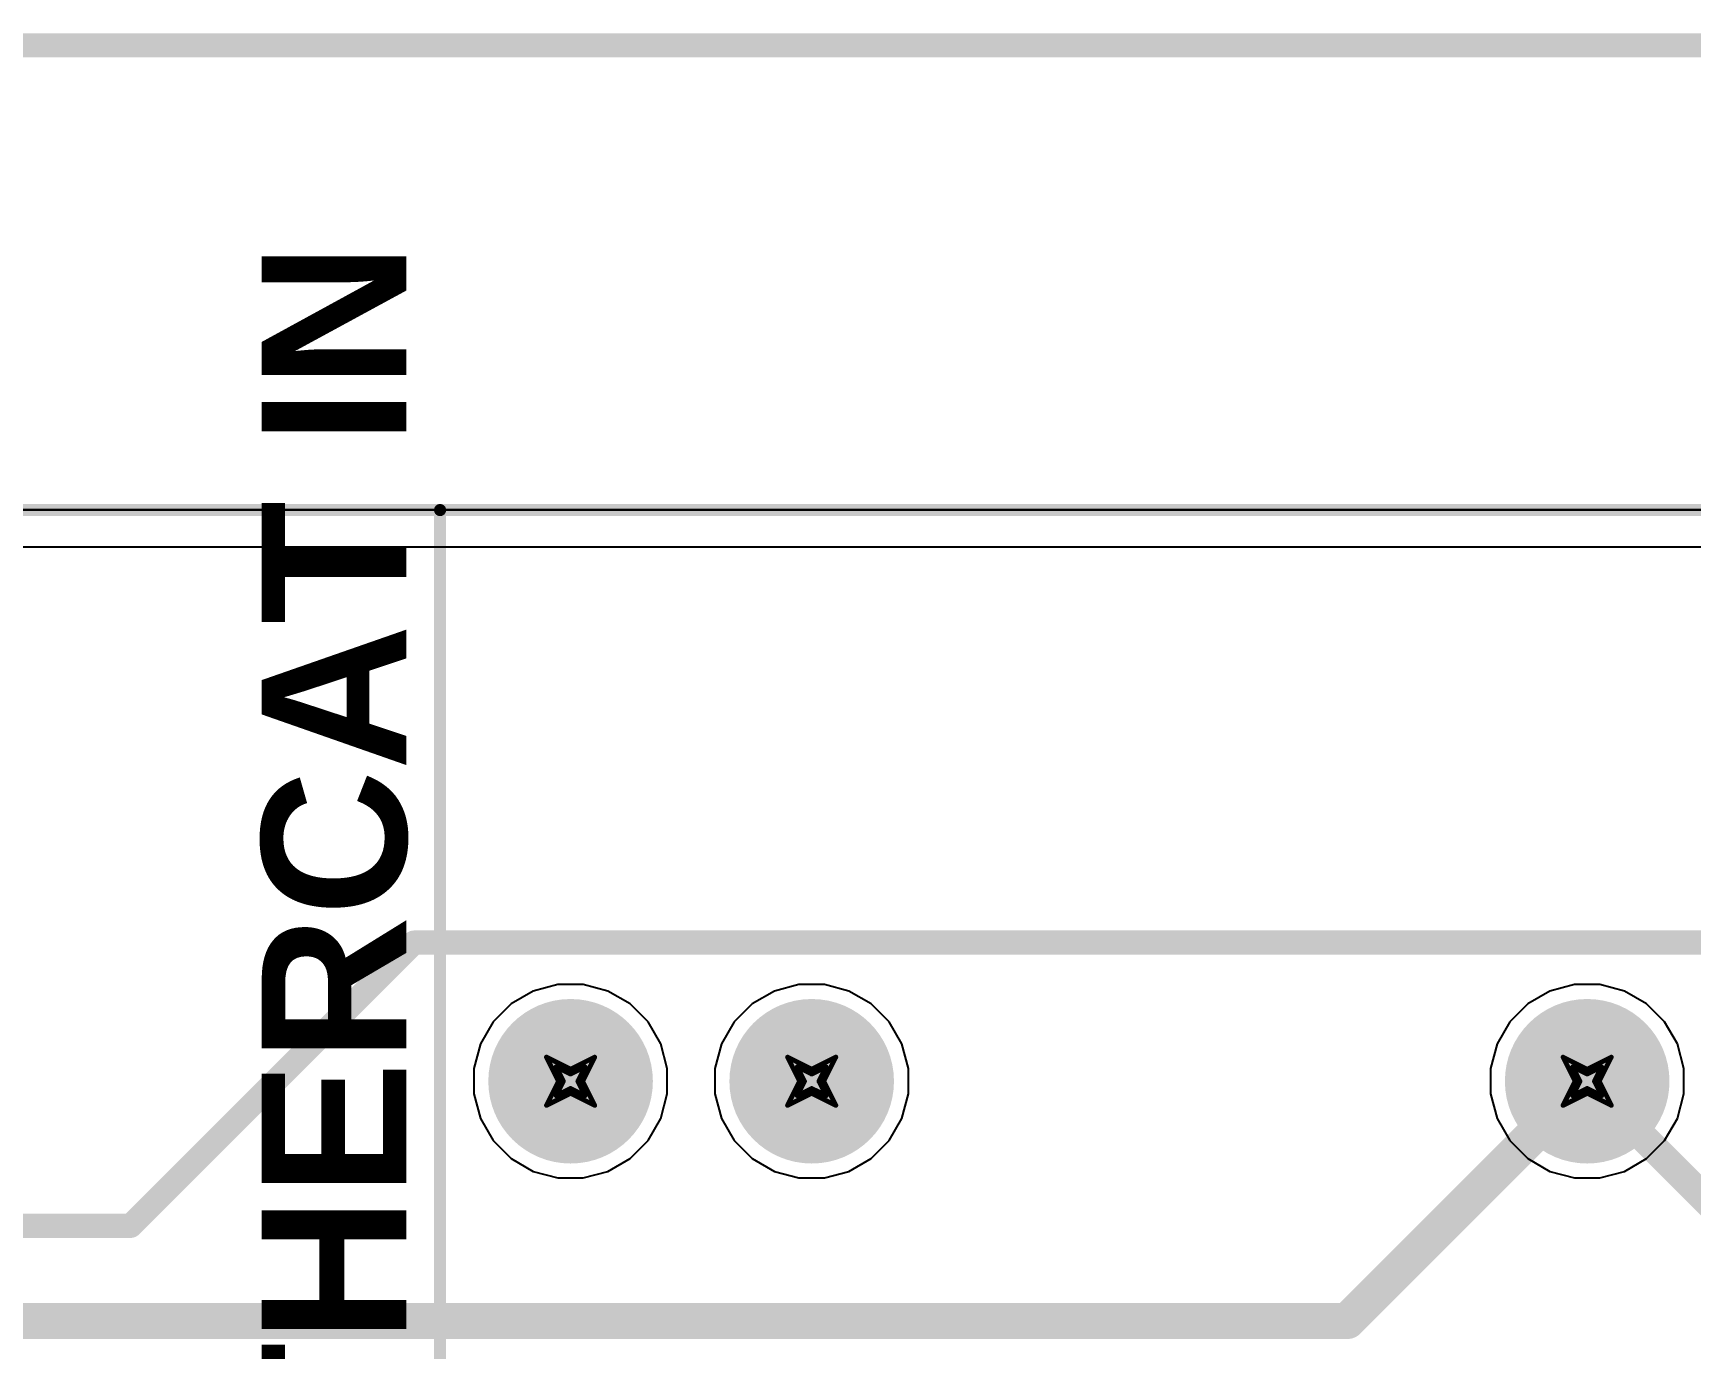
# Model space of a CAD drawing. Header units: inches. Extents: x 0 to 5032, y 0 to 5323.
# Drawn here: x 141.92 to 159.38, y 121.16 to 135.03 of the extents above; entities that cross this region are included whole.
import ezdxf

# ---------------------------------------------------------------- set-up
doc = ezdxf.new("R2010")
doc.units = ezdxf.units.IN
for name, color, linetype in [('Board Outline', 216, 'Continuous'), ('Bottom Layer', 5, 'Continuous'), ('Bottom Solder', 6, 'Continuous'), ('Drill Drawing', 1, 'Continuous'), ('Layer 1', 16, 'Continuous'), ('Layer 2', 76, 'Continuous'), ('Multi-Layer', 9, 'Continuous'), ('Pad Holes', 156, 'Continuous'), ('Top Layer', 1, 'Continuous'), ('Top Overlay', 2, 'Continuous'), ('Top Solder', 216, 'Continuous')]:
    doc.layers.add(name, color=color, linetype=linetype)
doc.styles.add('Arial_Bold', font='', dxfattribs={"height": 0.2})
doc.styles.get('Arial_Bold').set_extended_font_data('Arial', bold=True)

# ---------------------------------------------------------------- blocks, each defined once
blk = doc.blocks.new('HR911105A_223')
at = {"layer": 'Bottom Layer'}
h = blk.add_hatch(color=5, dxfattribs=at)
edge = h.paths.add_edge_path()
edge.add_arc((-6.625, 6.895), 0.765, 0, 360)
h = blk.add_hatch(color=5, dxfattribs=at)
edge = h.paths.add_edge_path()
edge.add_arc((-4.085, 6.895), 0.765, 0, 360)
h = blk.add_hatch(color=5, dxfattribs=at)
edge = h.paths.add_edge_path()
edge.add_arc((4.085, 6.895), 0.765, 0, 360)
at = {"layer": 'Bottom Solder'}
h = blk.add_hatch(color=6, dxfattribs=at)
edge = h.paths.add_edge_path()
edge.add_arc((-6.625, 6.895), 0.867, 0, 360)
h = blk.add_hatch(color=6, dxfattribs=at)
edge = h.paths.add_edge_path()
edge.add_arc((-4.085, 6.895), 0.867, 0, 360)
h = blk.add_hatch(color=6, dxfattribs=at)
edge = h.paths.add_edge_path()
edge.add_arc((4.085, 6.895), 0.867, 0, 360)
at = {"layer": 'Layer 1'}
h = blk.add_hatch(color=16, dxfattribs=at)
edge = h.paths.add_edge_path()
edge.add_arc((-6.625, 6.895), 0.765, 0, 360)
h = blk.add_hatch(color=16, dxfattribs=at)
edge = h.paths.add_edge_path()
edge.add_arc((-4.085, 6.895), 0.765, 0, 360)
h = blk.add_hatch(color=16, dxfattribs=at)
edge = h.paths.add_edge_path()
edge.add_arc((4.085, 6.895), 0.765, 0, 360)
at = {"layer": 'Layer 2'}
h = blk.add_hatch(color=76, dxfattribs=at)
edge = h.paths.add_edge_path()
edge.add_arc((-6.625, 6.895), 0.765, 0, 360)
h = blk.add_hatch(color=76, dxfattribs=at)
edge = h.paths.add_edge_path()
edge.add_arc((-4.085, 6.895), 0.765, 0, 360)
h = blk.add_hatch(color=76, dxfattribs=at)
edge = h.paths.add_edge_path()
edge.add_arc((4.085, 6.895), 0.765, 0, 360)
at = {"layer": 'Multi-Layer'}
h = blk.add_hatch(color=9, dxfattribs=at)
edge = h.paths.add_edge_path()
edge.add_arc((-6.625, 6.895), 0.765, 0, 360)
h = blk.add_hatch(color=9, dxfattribs=at)
edge = h.paths.add_edge_path()
edge.add_arc((-4.085, 6.895), 0.765, 0, 360)
h = blk.add_hatch(color=9, dxfattribs=at)
edge = h.paths.add_edge_path()
edge.add_arc((4.085, 6.895), 0.765, 0, 360)
at = {"layer": 'Pad Holes'}
h = blk.add_hatch(color=7, dxfattribs=at)
edge = h.paths.add_edge_path()
edge.add_arc((-6.625, 6.895), 0.51, 0, 360)
h = blk.add_hatch(color=7, dxfattribs=at)
edge = h.paths.add_edge_path()
edge.add_arc((-4.085, 6.895), 0.51, 0, 360)
h = blk.add_hatch(color=7, dxfattribs=at)
edge = h.paths.add_edge_path()
edge.add_arc((4.085, 6.895), 0.51, 0, 360)
at = {"layer": 'Top Layer'}
h = blk.add_hatch(color=1, dxfattribs=at)
edge = h.paths.add_edge_path()
edge.add_arc((-6.625, 6.895), 0.765, 0, 360)
h = blk.add_hatch(color=1, dxfattribs=at)
edge = h.paths.add_edge_path()
edge.add_arc((-4.085, 6.895), 0.765, 0, 360)
h = blk.add_hatch(color=1, dxfattribs=at)
edge = h.paths.add_edge_path()
edge.add_arc((4.085, 6.895), 0.765, 0, 360)
at = {"layer": 'Top Solder'}
h = blk.add_hatch(color=216, dxfattribs=at)
edge = h.paths.add_edge_path()
edge.add_arc((-6.625, 6.895), 0.867, 0, 360)
h = blk.add_hatch(color=216, dxfattribs=at)
edge = h.paths.add_edge_path()
edge.add_arc((-4.085, 6.895), 0.867, 0, 360)
h = blk.add_hatch(color=216, dxfattribs=at)
edge = h.paths.add_edge_path()
edge.add_arc((4.085, 6.895), 0.867, 0, 360)
at = {"layer": 'Top Overlay'}
for points in [[(-8, 0.495, 0.127, 0.127, 0), (-8, 12.915, 0.127, 0.127, 0)], [(-8, 12.915, 0.127, 0.127, 0), (8, 12.915, 0.127, 0.127, 0)]]:
    blk.add_lwpolyline(points, format="xyseb", dxfattribs=at)
blk.add_lwpolyline([(-8.032, 12.915, 0.0635, 0.0635, 1), (-7.968, 12.915, 0.0635, 0.0635, 1)], format="xyseb", close=True, dxfattribs=at)
blk.add_lwpolyline([(-8.032, 12.915, 0.0635, 0.0635, 1), (-7.968, 12.915, 0.0635, 0.0635, 1)], format="xyseb", close=True, dxfattribs=at)

msp = doc.modelspace()

# ---------------------------------------------------------------- linework, layer by layer
at = {"layer": 'Board Outline'}
for points in [[(107.618, 134.899, 0.254, 0.254, 0), (200, 134.899, 0.254, 0.254, 0)], [(0, 130, 0.127, 0.127, 0), (200, 130, 0.127, 0.127, 0)]]:
    msp.add_lwpolyline(points, format="xyseb", dxfattribs=at)
at = {"layer": 'Bottom Layer'}
msp.add_line((162.213, 130.002), (122.775, 130.002), dxfattribs=at)
at = {"layer": 'Drill Drawing'}
for points in [[(147.328, 124.234, 0.0508, 0.0508, 0), (147.582, 124.107, 0.0508, 0.0508, 0)], [(147.328, 124.234, 0.0508, 0.0508, 0), (147.455, 123.98, 0.0508, 0.0508, 0)], [(147.582, 124.107, 0.0508, 0.0508, 0), (147.836, 124.234, 0.0508, 0.0508, 0)], [(147.709, 123.98, 0.0508, 0.0508, 0), (147.836, 124.234, 0.0508, 0.0508, 0)], [(149.868, 124.234, 0.0508, 0.0508, 0), (150.122, 124.107, 0.0508, 0.0508, 0)], [(149.868, 124.234, 0.0508, 0.0508, 0), (149.995, 123.98, 0.0508, 0.0508, 0)], [(150.122, 124.107, 0.0508, 0.0508, 0), (150.376, 124.234, 0.0508, 0.0508, 0)], [(150.249, 123.98, 0.0508, 0.0508, 0), (150.376, 124.234, 0.0508, 0.0508, 0)], [(158.038, 124.234, 0.0508, 0.0508, 0), (158.292, 124.107, 0.0508, 0.0508, 0)], [(158.038, 124.234, 0.0508, 0.0508, 0), (158.165, 123.98, 0.0508, 0.0508, 0)], [(158.292, 124.107, 0.0508, 0.0508, 0), (158.546, 124.234, 0.0508, 0.0508, 0)], [(158.419, 123.98, 0.0508, 0.0508, 0), (158.546, 124.234, 0.0508, 0.0508, 0)], [(147.328, 123.726, 0.0508, 0.0508, 0), (147.455, 123.98, 0.0508, 0.0508, 0)], [(147.43, 124.132, 0.0508, 0.0508, 0), (147.582, 124.056, 0.0508, 0.0508, 0)], [(147.43, 124.132, 0.0508, 0.0508, 0), (147.506, 123.98, 0.0508, 0.0508, 0)], [(147.43, 123.828, 0.0508, 0.0508, 0), (147.506, 123.98, 0.0508, 0.0508, 0)], [(147.582, 124.056, 0.0508, 0.0508, 0), (147.735, 124.132, 0.0508, 0.0508, 0)], [(147.658, 123.98, 0.0508, 0.0508, 0), (147.735, 124.132, 0.0508, 0.0508, 0)], [(147.658, 123.98, 0.0508, 0.0508, 0), (147.735, 123.828, 0.0508, 0.0508, 0)], [(147.709, 123.98, 0.0508, 0.0508, 0), (147.836, 123.726, 0.0508, 0.0508, 0)], [(149.868, 123.726, 0.0508, 0.0508, 0), (149.995, 123.98, 0.0508, 0.0508, 0)], [(149.97, 124.132, 0.0508, 0.0508, 0), (150.122, 124.056, 0.0508, 0.0508, 0)], [(149.97, 124.132, 0.0508, 0.0508, 0), (150.046, 123.98, 0.0508, 0.0508, 0)], [(149.97, 123.828, 0.0508, 0.0508, 0), (150.046, 123.98, 0.0508, 0.0508, 0)], [(150.122, 124.056, 0.0508, 0.0508, 0), (150.275, 124.132, 0.0508, 0.0508, 0)], [(150.198, 123.98, 0.0508, 0.0508, 0), (150.275, 124.132, 0.0508, 0.0508, 0)], [(150.198, 123.98, 0.0508, 0.0508, 0), (150.275, 123.828, 0.0508, 0.0508, 0)], [(150.249, 123.98, 0.0508, 0.0508, 0), (150.376, 123.726, 0.0508, 0.0508, 0)], [(158.038, 123.726, 0.0508, 0.0508, 0), (158.165, 123.98, 0.0508, 0.0508, 0)], [(158.14, 124.132, 0.0508, 0.0508, 0), (158.292, 124.056, 0.0508, 0.0508, 0)], [(158.14, 124.132, 0.0508, 0.0508, 0), (158.216, 123.98, 0.0508, 0.0508, 0)], [(158.14, 123.828, 0.0508, 0.0508, 0), (158.216, 123.98, 0.0508, 0.0508, 0)], [(158.292, 124.056, 0.0508, 0.0508, 0), (158.445, 124.132, 0.0508, 0.0508, 0)], [(158.368, 123.98, 0.0508, 0.0508, 0), (158.445, 124.132, 0.0508, 0.0508, 0)], [(158.368, 123.98, 0.0508, 0.0508, 0), (158.445, 123.828, 0.0508, 0.0508, 0)], [(158.419, 123.98, 0.0508, 0.0508, 0), (158.546, 123.726, 0.0508, 0.0508, 0)], [(147.328, 123.726, 0.0508, 0.0508, 0), (147.582, 123.853, 0.0508, 0.0508, 0)], [(147.43, 123.828, 0.0508, 0.0508, 0), (147.582, 123.904, 0.0508, 0.0508, 0)], [(147.582, 123.904, 0.0508, 0.0508, 0), (147.735, 123.828, 0.0508, 0.0508, 0)], [(147.582, 123.853, 0.0508, 0.0508, 0), (147.836, 123.726, 0.0508, 0.0508, 0)], [(149.868, 123.726, 0.0508, 0.0508, 0), (150.122, 123.853, 0.0508, 0.0508, 0)], [(149.97, 123.828, 0.0508, 0.0508, 0), (150.122, 123.904, 0.0508, 0.0508, 0)], [(150.122, 123.904, 0.0508, 0.0508, 0), (150.275, 123.828, 0.0508, 0.0508, 0)], [(150.122, 123.853, 0.0508, 0.0508, 0), (150.376, 123.726, 0.0508, 0.0508, 0)], [(158.038, 123.726, 0.0508, 0.0508, 0), (158.292, 123.853, 0.0508, 0.0508, 0)], [(158.14, 123.828, 0.0508, 0.0508, 0), (158.292, 123.904, 0.0508, 0.0508, 0)], [(158.292, 123.904, 0.0508, 0.0508, 0), (158.445, 123.828, 0.0508, 0.0508, 0)], [(158.292, 123.853, 0.0508, 0.0508, 0), (158.546, 123.726, 0.0508, 0.0508, 0)]]:
    msp.add_lwpolyline(points, format="xyseb", dxfattribs=at)
for points in [[(147.315, 124.234, 0.0254, 0.0254, 1), (147.341, 124.234, 0.0254, 0.0254, 1)], [(147.315, 124.234, 0.0254, 0.0254, 1), (147.341, 124.234, 0.0254, 0.0254, 1)], [(147.823, 124.234, 0.0254, 0.0254, 1), (147.849, 124.234, 0.0254, 0.0254, 1)], [(147.823, 124.234, 0.0254, 0.0254, 1), (147.849, 124.234, 0.0254, 0.0254, 1)], [(149.855, 124.234, 0.0254, 0.0254, 1), (149.881, 124.234, 0.0254, 0.0254, 1)], [(149.855, 124.234, 0.0254, 0.0254, 1), (149.881, 124.234, 0.0254, 0.0254, 1)], [(150.363, 124.234, 0.0254, 0.0254, 1), (150.389, 124.234, 0.0254, 0.0254, 1)], [(150.363, 124.234, 0.0254, 0.0254, 1), (150.389, 124.234, 0.0254, 0.0254, 1)], [(158.025, 124.234, 0.0254, 0.0254, 1), (158.051, 124.234, 0.0254, 0.0254, 1)], [(158.025, 124.234, 0.0254, 0.0254, 1), (158.051, 124.234, 0.0254, 0.0254, 1)], [(158.533, 124.234, 0.0254, 0.0254, 1), (158.559, 124.234, 0.0254, 0.0254, 1)], [(158.533, 124.234, 0.0254, 0.0254, 1), (158.559, 124.234, 0.0254, 0.0254, 1)], [(147.417, 124.132, 0.0254, 0.0254, 1), (147.442, 124.132, 0.0254, 0.0254, 1)], [(147.417, 124.132, 0.0254, 0.0254, 1), (147.442, 124.132, 0.0254, 0.0254, 1)], [(147.442, 123.98, 0.0254, 0.0254, 1), (147.468, 123.98, 0.0254, 0.0254, 1)], [(147.442, 123.98, 0.0254, 0.0254, 1), (147.468, 123.98, 0.0254, 0.0254, 1)], [(147.493, 123.98, 0.0254, 0.0254, 1), (147.519, 123.98, 0.0254, 0.0254, 1)], [(147.493, 123.98, 0.0254, 0.0254, 1), (147.519, 123.98, 0.0254, 0.0254, 1)], [(147.569, 124.107, 0.0254, 0.0254, 1), (147.595, 124.107, 0.0254, 0.0254, 1)], [(147.569, 124.107, 0.0254, 0.0254, 1), (147.595, 124.107, 0.0254, 0.0254, 1)], [(147.569, 124.056, 0.0254, 0.0254, 1), (147.595, 124.056, 0.0254, 0.0254, 1)], [(147.569, 124.056, 0.0254, 0.0254, 1), (147.595, 124.056, 0.0254, 0.0254, 1)], [(147.646, 123.98, 0.0254, 0.0254, 1), (147.671, 123.98, 0.0254, 0.0254, 1)], [(147.646, 123.98, 0.0254, 0.0254, 1), (147.671, 123.98, 0.0254, 0.0254, 1)], [(147.696, 123.98, 0.0254, 0.0254, 1), (147.722, 123.98, 0.0254, 0.0254, 1)], [(147.696, 123.98, 0.0254, 0.0254, 1), (147.722, 123.98, 0.0254, 0.0254, 1)], [(147.722, 124.132, 0.0254, 0.0254, 1), (147.747, 124.132, 0.0254, 0.0254, 1)], [(147.722, 124.132, 0.0254, 0.0254, 1), (147.747, 124.132, 0.0254, 0.0254, 1)], [(149.957, 124.132, 0.0254, 0.0254, 1), (149.982, 124.132, 0.0254, 0.0254, 1)], [(149.957, 124.132, 0.0254, 0.0254, 1), (149.982, 124.132, 0.0254, 0.0254, 1)], [(149.982, 123.98, 0.0254, 0.0254, 1), (150.008, 123.98, 0.0254, 0.0254, 1)], [(149.982, 123.98, 0.0254, 0.0254, 1), (150.008, 123.98, 0.0254, 0.0254, 1)], [(150.033, 123.98, 0.0254, 0.0254, 1), (150.059, 123.98, 0.0254, 0.0254, 1)], [(150.033, 123.98, 0.0254, 0.0254, 1), (150.059, 123.98, 0.0254, 0.0254, 1)], [(150.109, 124.107, 0.0254, 0.0254, 1), (150.135, 124.107, 0.0254, 0.0254, 1)], [(150.109, 124.107, 0.0254, 0.0254, 1), (150.135, 124.107, 0.0254, 0.0254, 1)], [(150.109, 124.056, 0.0254, 0.0254, 1), (150.135, 124.056, 0.0254, 0.0254, 1)], [(150.109, 124.056, 0.0254, 0.0254, 1), (150.135, 124.056, 0.0254, 0.0254, 1)], [(150.186, 123.98, 0.0254, 0.0254, 1), (150.211, 123.98, 0.0254, 0.0254, 1)], [(150.186, 123.98, 0.0254, 0.0254, 1), (150.211, 123.98, 0.0254, 0.0254, 1)], [(150.236, 123.98, 0.0254, 0.0254, 1), (150.262, 123.98, 0.0254, 0.0254, 1)], [(150.236, 123.98, 0.0254, 0.0254, 1), (150.262, 123.98, 0.0254, 0.0254, 1)], [(150.262, 124.132, 0.0254, 0.0254, 1), (150.287, 124.132, 0.0254, 0.0254, 1)], [(150.262, 124.132, 0.0254, 0.0254, 1), (150.287, 124.132, 0.0254, 0.0254, 1)], [(158.127, 124.132, 0.0254, 0.0254, 1), (158.152, 124.132, 0.0254, 0.0254, 1)], [(158.127, 124.132, 0.0254, 0.0254, 1), (158.152, 124.132, 0.0254, 0.0254, 1)], [(158.152, 123.98, 0.0254, 0.0254, 1), (158.178, 123.98, 0.0254, 0.0254, 1)], [(158.152, 123.98, 0.0254, 0.0254, 1), (158.178, 123.98, 0.0254, 0.0254, 1)], [(158.203, 123.98, 0.0254, 0.0254, 1), (158.229, 123.98, 0.0254, 0.0254, 1)], [(158.203, 123.98, 0.0254, 0.0254, 1), (158.229, 123.98, 0.0254, 0.0254, 1)], [(158.279, 124.107, 0.0254, 0.0254, 1), (158.305, 124.107, 0.0254, 0.0254, 1)], [(158.279, 124.107, 0.0254, 0.0254, 1), (158.305, 124.107, 0.0254, 0.0254, 1)], [(158.279, 124.056, 0.0254, 0.0254, 1), (158.305, 124.056, 0.0254, 0.0254, 1)], [(158.279, 124.056, 0.0254, 0.0254, 1), (158.305, 124.056, 0.0254, 0.0254, 1)], [(158.356, 123.98, 0.0254, 0.0254, 1), (158.381, 123.98, 0.0254, 0.0254, 1)], [(158.356, 123.98, 0.0254, 0.0254, 1), (158.381, 123.98, 0.0254, 0.0254, 1)], [(158.406, 123.98, 0.0254, 0.0254, 1), (158.432, 123.98, 0.0254, 0.0254, 1)], [(158.406, 123.98, 0.0254, 0.0254, 1), (158.432, 123.98, 0.0254, 0.0254, 1)], [(158.432, 124.132, 0.0254, 0.0254, 1), (158.457, 124.132, 0.0254, 0.0254, 1)], [(158.432, 124.132, 0.0254, 0.0254, 1), (158.457, 124.132, 0.0254, 0.0254, 1)], [(147.417, 123.828, 0.0254, 0.0254, 1), (147.442, 123.828, 0.0254, 0.0254, 1)], [(147.417, 123.828, 0.0254, 0.0254, 1), (147.442, 123.828, 0.0254, 0.0254, 1)], [(147.569, 123.904, 0.0254, 0.0254, 1), (147.595, 123.904, 0.0254, 0.0254, 1)], [(147.569, 123.904, 0.0254, 0.0254, 1), (147.595, 123.904, 0.0254, 0.0254, 1)], [(147.569, 123.853, 0.0254, 0.0254, 1), (147.595, 123.853, 0.0254, 0.0254, 1)], [(147.569, 123.853, 0.0254, 0.0254, 1), (147.595, 123.853, 0.0254, 0.0254, 1)], [(147.722, 123.828, 0.0254, 0.0254, 1), (147.747, 123.828, 0.0254, 0.0254, 1)], [(147.722, 123.828, 0.0254, 0.0254, 1), (147.747, 123.828, 0.0254, 0.0254, 1)], [(149.957, 123.828, 0.0254, 0.0254, 1), (149.982, 123.828, 0.0254, 0.0254, 1)], [(149.957, 123.828, 0.0254, 0.0254, 1), (149.982, 123.828, 0.0254, 0.0254, 1)], [(150.109, 123.904, 0.0254, 0.0254, 1), (150.135, 123.904, 0.0254, 0.0254, 1)], [(150.109, 123.904, 0.0254, 0.0254, 1), (150.135, 123.904, 0.0254, 0.0254, 1)], [(150.109, 123.853, 0.0254, 0.0254, 1), (150.135, 123.853, 0.0254, 0.0254, 1)], [(150.109, 123.853, 0.0254, 0.0254, 1), (150.135, 123.853, 0.0254, 0.0254, 1)], [(150.262, 123.828, 0.0254, 0.0254, 1), (150.287, 123.828, 0.0254, 0.0254, 1)], [(150.262, 123.828, 0.0254, 0.0254, 1), (150.287, 123.828, 0.0254, 0.0254, 1)], [(158.127, 123.828, 0.0254, 0.0254, 1), (158.152, 123.828, 0.0254, 0.0254, 1)], [(158.127, 123.828, 0.0254, 0.0254, 1), (158.152, 123.828, 0.0254, 0.0254, 1)], [(158.279, 123.904, 0.0254, 0.0254, 1), (158.305, 123.904, 0.0254, 0.0254, 1)], [(158.279, 123.904, 0.0254, 0.0254, 1), (158.305, 123.904, 0.0254, 0.0254, 1)], [(158.279, 123.853, 0.0254, 0.0254, 1), (158.305, 123.853, 0.0254, 0.0254, 1)], [(158.279, 123.853, 0.0254, 0.0254, 1), (158.305, 123.853, 0.0254, 0.0254, 1)], [(158.432, 123.828, 0.0254, 0.0254, 1), (158.457, 123.828, 0.0254, 0.0254, 1)], [(158.432, 123.828, 0.0254, 0.0254, 1), (158.457, 123.828, 0.0254, 0.0254, 1)], [(147.315, 123.726, 0.0254, 0.0254, 1), (147.341, 123.726, 0.0254, 0.0254, 1)], [(147.315, 123.726, 0.0254, 0.0254, 1), (147.341, 123.726, 0.0254, 0.0254, 1)], [(147.823, 123.726, 0.0254, 0.0254, 1), (147.849, 123.726, 0.0254, 0.0254, 1)], [(147.823, 123.726, 0.0254, 0.0254, 1), (147.849, 123.726, 0.0254, 0.0254, 1)], [(149.855, 123.726, 0.0254, 0.0254, 1), (149.881, 123.726, 0.0254, 0.0254, 1)], [(149.855, 123.726, 0.0254, 0.0254, 1), (149.881, 123.726, 0.0254, 0.0254, 1)], [(150.363, 123.726, 0.0254, 0.0254, 1), (150.389, 123.726, 0.0254, 0.0254, 1)], [(150.363, 123.726, 0.0254, 0.0254, 1), (150.389, 123.726, 0.0254, 0.0254, 1)], [(158.025, 123.726, 0.0254, 0.0254, 1), (158.051, 123.726, 0.0254, 0.0254, 1)], [(158.025, 123.726, 0.0254, 0.0254, 1), (158.051, 123.726, 0.0254, 0.0254, 1)], [(158.533, 123.726, 0.0254, 0.0254, 1), (158.559, 123.726, 0.0254, 0.0254, 1)], [(158.533, 123.726, 0.0254, 0.0254, 1), (158.559, 123.726, 0.0254, 0.0254, 1)]]:
    msp.add_lwpolyline(points, format="xyseb", close=True, dxfattribs=at)
at = {"layer": 'Layer 1'}
for p, q in [((0.388, 129.612), (199.612, 129.612)), ((147.189, 124.93), (146.956, 124.795)), ((147.448, 124.999), (147.189, 124.93)), ((147.716, 124.999), (147.448, 124.999)), ((147.975, 124.93), (147.716, 124.999)), ((148.208, 124.795), (147.975, 124.93)), ((149.729, 124.93), (149.496, 124.795)), ((149.988, 124.999), (149.729, 124.93)), ((150.256, 124.999), (149.988, 124.999)), ((150.515, 124.93), (150.256, 124.999)), ((150.748, 124.795), (150.515, 124.93)), ((157.899, 124.93), (157.666, 124.795)), ((158.158, 124.999), (157.899, 124.93)), ((158.426, 124.999), (158.158, 124.999)), ((158.685, 124.93), (158.426, 124.999)), ((158.918, 124.795), (158.685, 124.93)), ((146.956, 124.795), (146.767, 124.606)), ((148.398, 124.606), (148.208, 124.795)), ((149.496, 124.795), (149.307, 124.606)), ((150.938, 124.606), (150.748, 124.795)), ((157.666, 124.795), (157.477, 124.606)), ((159.108, 124.606), (158.918, 124.795)), ((146.767, 124.606), (146.633, 124.373)), ((148.532, 124.373), (148.398, 124.606)), ((149.307, 124.606), (149.173, 124.373)), ((151.072, 124.373), (150.938, 124.606)), ((157.477, 124.606), (157.343, 124.373)), ((159.242, 124.373), (159.108, 124.606)), ((146.633, 124.373), (146.563, 124.114)), ((148.601, 124.114), (148.532, 124.373)), ((149.173, 124.373), (149.103, 124.114)), ((151.141, 124.114), (151.072, 124.373)), ((157.343, 124.373), (157.273, 124.114)), ((159.311, 124.114), (159.242, 124.373)), ((146.563, 124.114), (146.563, 123.846)), ((148.601, 123.846), (148.601, 124.114)), ((149.103, 124.114), (149.103, 123.846)), ((151.141, 123.846), (151.141, 124.114)), ((157.273, 124.114), (157.273, 123.846)), ((159.311, 123.846), (159.311, 124.114)), ((146.563, 123.846), (146.633, 123.587)), ((148.532, 123.587), (148.601, 123.846)), ((149.103, 123.846), (149.173, 123.587)), ((151.072, 123.587), (151.141, 123.846)), ((157.273, 123.846), (157.343, 123.587)), ((159.242, 123.587), (159.311, 123.846)), ((146.633, 123.587), (146.767, 123.354)), ((148.398, 123.354), (148.532, 123.587)), ((149.173, 123.587), (149.307, 123.354)), ((150.938, 123.354), (151.072, 123.587)), ((157.343, 123.587), (157.477, 123.354)), ((159.108, 123.354), (159.242, 123.587)), ((146.767, 123.354), (146.956, 123.165)), ((148.208, 123.165), (148.398, 123.354)), ((149.307, 123.354), (149.496, 123.165)), ((150.748, 123.165), (150.938, 123.354)), ((157.477, 123.354), (157.666, 123.165)), ((158.918, 123.165), (159.108, 123.354)), ((146.956, 123.165), (147.189, 123.03)), ((147.975, 123.03), (148.208, 123.165)), ((149.496, 123.165), (149.729, 123.03)), ((150.515, 123.03), (150.748, 123.165)), ((157.666, 123.165), (157.899, 123.03)), ((158.685, 123.03), (158.918, 123.165)), ((147.189, 123.03), (147.448, 122.961)), ((147.448, 122.961), (147.716, 122.961)), ((147.716, 122.961), (147.975, 123.03)), ((149.729, 123.03), (149.988, 122.961)), ((149.988, 122.961), (150.256, 122.961)), ((150.256, 122.961), (150.515, 123.03)), ((157.899, 123.03), (158.158, 122.961)), ((158.158, 122.961), (158.426, 122.961)), ((158.426, 122.961), (158.685, 123.03))]:
    msp.add_line(p, q, dxfattribs=at)
at = {"layer": 'Layer 2'}
msp.add_line((162.213, 130.002), (122.775, 130.002), dxfattribs=at)
at = {"layer": 'Top Layer'}
msp.add_line((122.77, 130.002), (162.207, 130.002), dxfattribs=at)
for points in [[(142.947, 122.456, 0.254, 0.254, 0), (145.933, 125.442, 0.254, 0.254, 0)], [(145.933, 125.442, 0.254, 0.254, 0), (165.375, 125.442, 0.254, 0.254, 0)], [(155.766, 121.454, 0.381, 0.381, 0), (158.292, 123.98, 0.381, 0.381, 0)], [(158.292, 123.98, 0.305, 0.305, 0), (159.609, 122.663, 0.305, 0.305, 0)], [(141.105, 122.456, 0.254, 0.254, 0), (142.947, 122.456, 0.254, 0.254, 0)], [(137.379, 121.454, 0.381, 0.381, 0), (155.766, 121.454, 0.381, 0.381, 0)]]:
    msp.add_lwpolyline(points, format="xyseb", dxfattribs=at)
for points in [[(145.869, 125.442, 0.127, 0.127, 1), (145.996, 125.442, 0.127, 0.127, 1)], [(145.869, 125.442, 0.127, 0.127, 1), (145.996, 125.442, 0.127, 0.127, 1)], [(158.197, 123.98, 0.191, 0.191, 1), (158.387, 123.98, 0.191, 0.191, 1)], [(158.216, 123.98, 0.152, 0.152, 1), (158.368, 123.98, 0.152, 0.152, 1)], [(142.883, 122.456, 0.127, 0.127, 1), (143.01, 122.456, 0.127, 0.127, 1)], [(142.883, 122.456, 0.127, 0.127, 1), (143.01, 122.456, 0.127, 0.127, 1)], [(155.671, 121.454, 0.191, 0.191, 1), (155.861, 121.454, 0.191, 0.191, 1)], [(155.671, 121.454, 0.191, 0.191, 1), (155.861, 121.454, 0.191, 0.191, 1)]]:
    msp.add_lwpolyline(points, format="xyseb", close=True, dxfattribs=at)

# ---------------------------------------------------------------- block references
msp.add_blockref('HR911105A_223', (154.207, 117.085))

# ---------------------------------------------------------------- texts
at = {"layer": 'Top Overlay', "style": 'Arial_Bold'}
msp.add_text('ETHERCAT IN', height=1.524, rotation=90, dxfattribs=at).set_placement((145.852, 118.507))

doc.saveas('drawing.dxf')
